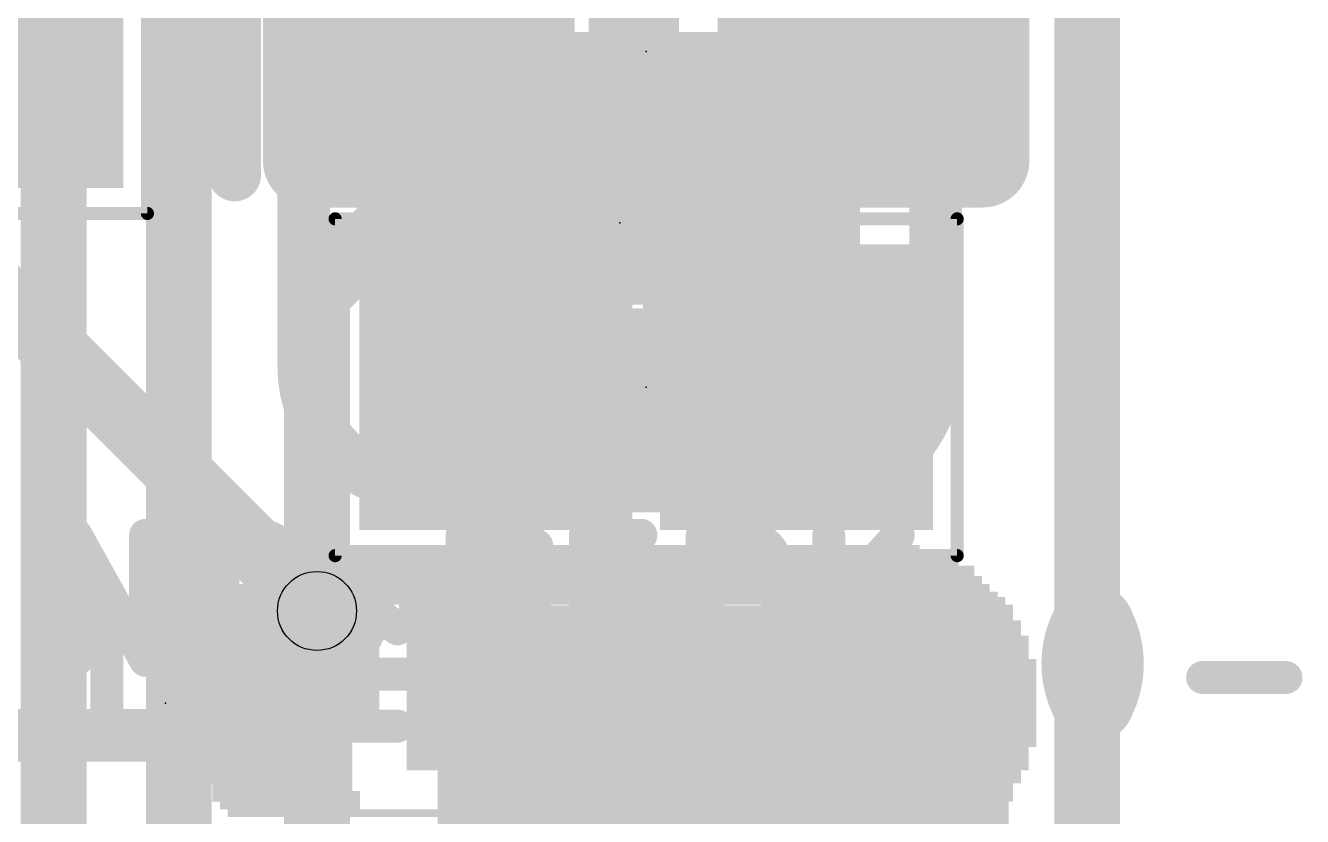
# Model space of a CAD drawing. Extents: x -28.7 to 57.9, y -15.3 to 34.1.
# Drawn here: x 23.844 to 28.771, y 15.386 to 18.44 of the extents above; entities that cross this region are included whole.
import ezdxf

# ---------------------------------------------------------------- set-up
doc = ezdxf.new("R2010")
doc.units = 0
for name, color, linetype in [('1', 12, 'CONTINUOUS'), ('16', 53, 'CONTINUOUS'), ('18', 110, 'CONTINUOUS'), ('20', 53, 'CONTINUOUS'), ('21', 41, 'CONTINUOUS'), ('22', 40, 'CONTINUOUS'), ('23', 53, 'CONTINUOUS'), ('24', 53, 'CONTINUOUS'), ('25', 253, 'CONTINUOUS'), ('26', 253, 'CONTINUOUS'), ('27', 253, 'CONTINUOUS'), ('28', 253, 'CONTINUOUS'), ('29', 253, 'CONTINUOUS'), ('30', 253, 'CONTINUOUS'), ('32', 253, 'CONTINUOUS'), ('36', 253, 'CONTINUOUS'), ('40', 132, 'CONTINUOUS'), ('44', 253, 'CONTINUOUS'), ('52', 253, 'CONTINUOUS')]:
    doc.layers.add(name, color=color, linetype=linetype)

# ---------------------------------------------------------------- blocks, each defined once
blk = doc.blocks.new('RECT160000X160000R30')
at = {"const_width": 0.15}
blk.add_lwpolyline([(0.425, -0.35), (0.425, 0.35, 0.4142), (0.35, 0.425), (-0.35, 0.425, 0.4142), (-0.425, 0.35), (-0.425, -0.35, 0.4142), (-0.35, -0.425), (0.35, -0.425, 0.4142)], format="xyb", close=True, dxfattribs=at)
blk.add_solid([(-0.3754, -0.3754), (0.3754, -0.3754), (-0.3754, 0.3754), (0.3754, 0.3754)])
blk = doc.blocks.new('RECT192512X192512R30')
at = {"const_width": 0.1805}
blk.add_lwpolyline([(0.5114, -0.4211), (0.5114, 0.4211, 0.4142), (0.4211, 0.5114), (-0.4211, 0.5114, 0.4142), (-0.5114, 0.4211), (-0.5114, -0.4211, 0.4142), (-0.4211, -0.5114), (0.4211, -0.5114, 0.4142)], format="xyb", close=True, dxfattribs=at)
blk.add_solid([(-0.4465, -0.4465), (0.4465, -0.4465), (-0.4465, 0.4465), (0.4465, 0.4465)])
blk = doc.blocks.new('RECT')
blk.add_solid([(-0.5, -0.5), (0.5, -0.5), (-0.5, 0.5), (0.5, 0.5)])
blk = doc.blocks.new('ROUNDV')
at = {"const_width": 0.5}
blk.add_lwpolyline([(0, -0.25, 1), (0, 0.25, 1), (0, -0.25)], format="xyb", dxfattribs=at)

msp = doc.modelspace()

# ---------------------------------------------------------------- linework, layer by layer
at = {"layer": '1', "const_width": 0.254}
for points in [[(27.94, 25.4), (27.94, 0)], [(26.6446, 18.8214), (26.6446, 17.6784)], [(24.4348, 11.811), (24.4348, 18.6182)], [(23.9522, 12.5222), (23.9522, 18.5913)], [(25.2476, 17.6784), (24.9682, 17.399)], [(25.2476, 17.6784), (25.6286, 17.6784)], [(26.6446, 17.6784), (25.6286, 17.6784)], [(26.6446, 17.6784), (25.6286, 17.6784)], [(24.9682, 16.1798), (24.9682, 17.399)], [(24.9682, 13.208), (24.9682, 16.1798)]]:
    msp.add_lwpolyline(points, dxfattribs=at)
at = {"layer": '1', "const_width": 0.127}
for points in [[(25.2476, 17.7419, 1), (25.2476, 17.6149)], [(25.2925, 17.6335, 1), (25.2027, 17.7233)], [(25.6286, 17.7419, 1), (25.6286, 17.6149)], [(25.6286, 17.7419, 1), (25.6286, 17.6149)], [(25.6286, 17.6149, 1), (25.6286, 17.7419)], [(26.6446, 17.6149, 1), (26.6446, 17.7419)], [(26.6446, 17.6149, 1), (26.6446, 17.7419)], [(26.5811, 17.6784, 1), (26.7081, 17.6784)], [(25.0317, 17.399, 1), (24.9047, 17.399)], [(24.9233, 17.4439, 1), (25.0131, 17.3541)], [(25.0317, 16.1798, 1), (24.9047, 16.1798)], [(24.9047, 16.1798, 1), (25.0317, 16.1798)]]:
    msp.add_lwpolyline(points, format="xyb", dxfattribs=at)
at = {"layer": '16', "const_width": 0.254}
for points in [[(27.94, 25.4), (27.94, 0)], [(26.2382, 17.6617), (26.2382, 19.2278)], [(26.8182, 18.0418), (27.1152, 18.3388)], [(26.8182, 17.0434), (26.8182, 18.0418)], [(26.1646, 17.5881), (26.2382, 17.6617)], [(26.1646, 17.5498), (26.1646, 17.5881)], [(25.6582, 17.0434), (26.1646, 17.5498)], [(23.694, 17.454), (24.9682, 16.1798)]]:
    msp.add_lwpolyline(points, dxfattribs=at)
at = {"layer": '16', "const_width": 0.127}
for points in [[(27.1601, 18.2939, 1), (27.0703, 18.3837)], [(26.8817, 18.0418, 1), (26.7547, 18.0418)], [(26.7733, 18.0867, 1), (26.8631, 17.9969)], [(26.2831, 17.6168, 1), (26.1933, 17.7066)], [(26.2281, 17.5881, 1), (26.1011, 17.5881)], [(26.1197, 17.633, 1), (26.2095, 17.5432)], [(26.1747, 17.6617, 1), (26.3017, 17.6617)], [(26.2095, 17.5049, 1), (26.1197, 17.5947)], [(26.1011, 17.5498, 1), (26.2281, 17.5498)], [(25.6133, 17.0883, 1), (25.7031, 16.9985)], [(26.7547, 17.0434, 1), (26.8817, 17.0434)], [(24.9233, 16.1349, 1), (25.0131, 16.2247)]]:
    msp.add_lwpolyline(points, format="xyb", dxfattribs=at)
at = {"layer": '20', "const_width": 0.2032}
msp.add_lwpolyline([(27.94, 0), (27.94, 25.4)], dxfattribs=at)
at = {"layer": '21'}
for points, const_width in [([(25.3746, 18.6944, 0.4142), (24.9174, 18.2372)], 0.2032), ([(27.3558, 18.2372, 0.4142), (26.8986, 18.6944)], 0.2032), ([(24.9682, 18.2372, 1), (24.8666, 18.2372)], 0.1016), ([(27.4066, 18.2372, 1), (27.305, 18.2372)], 0.1016), ([(24.8666, 18.2372, 1), (24.9682, 18.2372)], 0.1016), ([(27.305, 18.2372, 1), (27.4066, 18.2372)], 0.1016), ([(24.9174, 17.1196, 0.4142), (25.3746, 16.6624)], 0.2032), ([(24.9682, 17.1196, 1), (24.8666, 17.1196)], 0.1016), ([(26.8986, 16.6624, 0.4142), (27.3558, 17.1196)], 0.2032), ([(27.4066, 17.1196, 1), (27.305, 17.1196)], 0.1016), ([(24.8666, 17.1196, 1), (24.9682, 17.1196)], 0.1016), ([(27.305, 17.1196, 1), (27.4066, 17.1196)], 0.1016), ([(25.3746, 16.7132, 1), (25.3746, 16.6116)], 0.1016), ([(25.3746, 16.6116, 1), (25.3746, 16.7132)], 0.1016), ([(26.8986, 16.7132, 1), (26.8986, 16.6116)], 0.1016), ([(26.8986, 16.6116, 1), (26.8986, 16.7132)], 0.1016)]:
    msp.add_lwpolyline(points, format="xyb", dxfattribs=dict(at, const_width=const_width))
at = {"layer": '21', "const_width": 0.2032}
for points in [[(24.9174, 18.2372), (24.9174, 17.1196)], [(27.3558, 18.2372), (27.3558, 17.1196)], [(26.8986, 16.6624), (25.3746, 16.6624)]]:
    msp.add_lwpolyline(points, dxfattribs=at)
at = {"layer": '22', "const_width": 0.2032}
for points in [[(24.6507, 18.815), (24.6507, 17.8626)], [(24.86, 15.7), (23.21, 15.7)]]:
    msp.add_lwpolyline(points, dxfattribs=at)
at = {"layer": '22', "const_width": 0.1016}
for points in [[(24.5999, 17.8626, 1), (24.7015, 17.8626)], [(24.86, 15.6492, 1), (24.86, 15.7508)]]:
    msp.add_lwpolyline(points, format="xyb", dxfattribs=at)
at = {"layer": '23'}
for p in [(26.1366, 17.6784), (24.384, 15.8242)]:
    msp.add_point(p, dxfattribs=at)
at = {"layer": '24'}
for p in [(26.2382, 18.3388), (26.2382, 17.0434)]:
    msp.add_point(p, dxfattribs=at)
at = {"layer": '25', "const_width": 0.127}
for points in [[(25.528, 16.4719), (25.528, 15.9893)], [(26.0035, 15.9893), (26.0035, 16.4719)], [(26.0035, 16.4719), (26.218, 16.4719)], [(26.4771, 15.9893), (26.4771, 16.4719)], [(26.4771, 16.4719), (26.6111, 16.4719)], [(26.7452, 16.3378), (26.7452, 16.1234)], [(26.0035, 16.2574), (26.1644, 16.2574)], [(25.528, 15.9893), (25.7425, 15.9893)], [(26.218, 15.9893), (26.0035, 15.9893)], [(26.6111, 15.9893), (26.4771, 15.9893)]]:
    msp.add_lwpolyline(points, dxfattribs=at)
at = {"layer": '25'}
for points, const_width in [([(25.5598, 16.4719, 1), (25.4963, 16.4719)], 0.0635), ([(26.0035, 16.5037, 1), (26.0035, 16.4402)], 0.0635), ([(26.0353, 16.4719, 1), (25.9718, 16.4719)], 0.0635), ([(26.218, 16.4402, 1), (26.218, 16.5037)], 0.0635), ([(26.5088, 16.4719, 1), (26.4453, 16.4719)], 0.0635), ([(26.4771, 16.5037, 1), (26.4771, 16.4402)], 0.0635), ([(26.7452, 16.3378, 0.4142), (26.6111, 16.4719)], 0.127), ([(26.6111, 16.5037, 1), (26.6111, 16.4402)], 0.0635), ([(26.6111, 16.4402, 1), (26.6111, 16.5037)], 0.0635), ([(26.7769, 16.3378, 1), (26.7134, 16.3378)], 0.0635), ([(26.7134, 16.3378, 1), (26.7769, 16.3378)], 0.0635), ([(26.0035, 16.2892, 1), (26.0035, 16.2257)], 0.0635), ([(26.1644, 16.2257, 1), (26.1644, 16.2892)], 0.0635), ([(26.6111, 15.9893, 0.4142), (26.7452, 16.1234)], 0.127), ([(26.7769, 16.1234, 1), (26.7134, 16.1234)], 0.0635), ([(26.7134, 16.1234, 1), (26.7769, 16.1234)], 0.0635), ([(25.528, 16.021, 1), (25.528, 15.9575)], 0.0635), ([(25.4963, 15.9893, 1), (25.5598, 15.9893)], 0.0635), ([(25.7425, 15.9575, 1), (25.7425, 16.021)], 0.0635), ([(26.0035, 16.021, 1), (26.0035, 15.9575)], 0.0635), ([(25.9718, 15.9893, 1), (26.0353, 15.9893)], 0.0635), ([(26.218, 15.9575, 1), (26.218, 16.021)], 0.0635), ([(26.4453, 15.9893, 1), (26.5088, 15.9893)], 0.0635), ([(26.4771, 16.021, 1), (26.4771, 15.9575)], 0.0635), ([(26.6111, 16.021, 1), (26.6111, 15.9576)], 0.0635), ([(26.6111, 15.9575, 1), (26.6111, 16.021)], 0.0635)]:
    msp.add_lwpolyline(points, format="xyb", dxfattribs=dict(at, const_width=const_width))
at = {"layer": '26'}
for points, const_width in [([(25.9403, 18.3515, 1), (25.9403, 18.137)], 0.127), ([(25.9403, 18.3833, 1), (25.9403, 18.3198)], 0.0635), ([(25.9403, 18.3198, 1), (25.9403, 18.3833)], 0.0635), ([(26.1011, 18.3198, 1), (26.1011, 18.3833)], 0.0635), ([(26.5093, 18.3515, 1), (26.5093, 18.0834)], 0.127), ([(26.5093, 18.3833, 1), (26.5093, 18.3198)], 0.0635), ([(26.5093, 18.3198, 1), (26.5093, 18.3833)], 0.0635), ([(26.6751, 18.3515, 1), (26.6116, 18.3515)], 0.0635), ([(26.6434, 18.3198, 1), (26.6434, 18.3833)], 0.0635), ([(25.9671, 18.137, 1), (25.9671, 17.8689)], 0.127), ([(25.9403, 18.1688, 1), (25.9403, 18.1053)], 0.0635), ([(25.9403, 18.1053, 1), (25.9403, 18.1688)], 0.0635), ([(25.9671, 18.1053, 1), (25.9671, 18.1688)], 0.0635), ([(26.0475, 18.1053, 1), (26.0475, 18.1688)], 0.0635), ([(26.5109, 18.0692, 1), (26.4541, 18.0976)], 0.0635), ([(26.5093, 18.1151, 1), (26.5093, 18.0516)], 0.0635), ([(26.5093, 18.0516, 1), (26.5093, 18.1151)], 0.0635), ([(26.6434, 18.0516, 1), (26.6434, 18.1151)], 0.0635), ([(25.9671, 17.9006, 1), (25.9671, 17.8372)], 0.0635), ([(25.9671, 17.8372, 1), (25.9671, 17.9006)], 0.0635), ([(26.1011, 17.8372, 1), (26.1011, 17.9006)], 0.0635), ([(26.3469, 17.8831, 1), (26.4037, 17.8547)], 0.0635), ([(26.6116, 17.8689, 1), (26.6751, 17.8689)], 0.0635)]:
    msp.add_lwpolyline(points, format="xyb", dxfattribs=dict(at, const_width=const_width))
at = {"layer": '26', "const_width": 0.127}
for points in [[(26.1011, 18.3515), (25.9403, 18.3515)], [(26.6434, 18.3515), (26.5093, 18.3515)], [(26.6434, 17.8689), (26.6434, 18.3515)], [(25.9403, 18.137), (26.0475, 18.137)], [(26.3753, 17.8689), (26.4825, 18.0834)], [(26.5093, 18.0834), (26.6434, 18.0834)], [(26.1011, 17.8689), (25.9671, 17.8689)]]:
    msp.add_lwpolyline(points, dxfattribs=at)
at = {"layer": '27', "const_width": 0.127}
for points in [[(24.0386, 15.9893), (24.0386, 16.4719)], [(24.0386, 16.4719), (24.3068, 15.9893)], [(24.3068, 15.9893), (24.3068, 16.4719)], [(26.0759, 16.4719), (26.1831, 16.4719)], [(26.1295, 16.4719), (26.1295, 15.9893)], [(26.4546, 16.4719), (26.4546, 15.9893)], [(26.9428, 15.9893), (26.9428, 16.4719)], [(27.2109, 16.4719), (26.9428, 16.177)], [(24.6056, 16.1234), (24.6056, 16.3378)], [(24.8737, 16.3378), (24.8737, 16.1234)], [(25.7893, 16.1904), (25.6419, 16.2708)], [(27.2109, 15.9893), (27.05, 16.2842)], [(26.0759, 15.9893), (26.1831, 15.9893)], [(26.4546, 15.9893), (26.6691, 15.9893)], [(25.1262, 15.9357), (25.3406, 15.9357)]]:
    msp.add_lwpolyline(points, dxfattribs=at)
at = {"layer": '27'}
for points, const_width in [([(24.0704, 16.4719, 1), (24.0069, 16.4719)], 0.0635), ([(24.0664, 16.4873, 1), (24.0109, 16.4565)], 0.0635), ([(24.3385, 16.4719, 1), (24.275, 16.4719)], 0.0635), ([(24.8737, 16.3378, 1), (24.6056, 16.3378)], 0.127), ([(25.6955, 16.4719, 0.4142), (25.5882, 16.3647)], 0.127), ([(25.8161, 16.4317, 0.1623), (25.6955, 16.4719)], 0.127), ([(25.6955, 16.5036, 1), (25.6955, 16.4402)], 0.0635), ([(25.6955, 16.4401, 1), (25.6955, 16.5036)], 0.0635), ([(26.0759, 16.5037, 1), (26.0759, 16.4402)], 0.0635), ([(26.1612, 16.4719, 1), (26.0978, 16.4719)], 0.0635), ([(26.1831, 16.4402, 1), (26.1831, 16.5037)], 0.0635), ([(26.4863, 16.4719, 1), (26.4228, 16.4719)], 0.0635), ([(26.9745, 16.4719, 1), (26.911, 16.4719)], 0.0635), ([(27.2344, 16.4505, 1), (27.1874, 16.4933)], 0.0635), ([(25.7971, 16.4063, 1), (25.8352, 16.4571)], 0.0635), ([(25.5882, 16.3647, 0.2656), (25.6419, 16.2708)], 0.127), ([(25.62, 16.3647, 1), (25.5565, 16.3647)], 0.0635), ([(24.6373, 16.3378, 1), (24.5738, 16.3378)], 0.0635), ([(24.5738, 16.3378, 1), (24.6373, 16.3378)], 0.0635), ([(24.9054, 16.3378, 1), (24.8419, 16.3378)], 0.0635), ([(24.8419, 16.3378, 1), (24.9054, 16.3378)], 0.0635), ([(25.5565, 16.3647, 1), (25.62, 16.3647)], 0.0635), ([(25.6571, 16.2987, 1), (25.6266, 16.2429)], 0.0635), ([(25.6257, 16.2435, 1), (25.658, 16.2982)], 0.0635), ([(27.0779, 16.2994, 1), (27.0221, 16.269)], 0.0635), ([(25.8429, 16.0965, 0.2656), (25.7893, 16.1904)], 0.127), ([(25.8054, 16.2177, 1), (25.7732, 16.163)], 0.0635), ([(25.7741, 16.1625, 1), (25.8045, 16.2183)], 0.0635), ([(26.9193, 16.1983, 1), (26.9663, 16.1556)], 0.0635), ([(24.6373, 16.1234, 1), (24.5738, 16.1234)], 0.0635), ([(24.6056, 16.1234, 1), (24.8737, 16.1234)], 0.127), ([(24.9054, 16.1234, 1), (24.8419, 16.1234)], 0.0635), ([(24.5738, 16.1234, 1), (24.6373, 16.1234)], 0.0635), ([(24.8419, 16.1234, 1), (24.9054, 16.1234)], 0.0635), ([(25.5748, 16.0563, 0.2), (25.7357, 15.9893)], 0.127), ([(25.5974, 16.0787, 1), (25.5523, 16.034)], 0.0635), ([(25.7357, 15.9893, 0.4142), (25.8429, 16.0965)], 0.127), ([(25.8747, 16.0965, 1), (25.8112, 16.0965)], 0.0635), ([(25.8112, 16.0965, 1), (25.8747, 16.0965)], 0.0635), ([(24.0069, 15.9893, 1), (24.0704, 15.9893)], 0.0635), ([(24.275, 15.9893, 1), (24.3385, 15.9893)], 0.0635), ([(24.279, 15.9739, 1), (24.3345, 16.0047)], 0.0635), ([(25.7357, 16.021, 1), (25.7357, 15.9575)], 0.0635), ([(25.7357, 15.9576, 1), (25.7357, 16.021)], 0.0635), ([(26.0759, 16.021, 1), (26.0759, 15.9575)], 0.0635), ([(26.0978, 15.9893, 1), (26.1612, 15.9893)], 0.0635), ([(26.1831, 15.9575, 1), (26.1831, 16.021)], 0.0635), ([(26.4228, 15.9893, 1), (26.4863, 15.9893)], 0.0635), ([(26.4546, 16.021, 1), (26.4546, 15.9575)], 0.0635), ([(26.6691, 15.9575, 1), (26.6691, 16.021)], 0.0635), ([(26.911, 15.9893, 1), (26.9745, 15.9893)], 0.0635), ([(27.183, 15.9741, 1), (27.2388, 16.0045)], 0.0635), ([(25.1262, 15.9674, 1), (25.1262, 15.9039)], 0.0635), ([(25.3406, 15.9039, 1), (25.3406, 15.9674)], 0.0635)]:
    msp.add_lwpolyline(points, format="xyb", dxfattribs=dict(at, const_width=const_width))
at = {"layer": '28'}
for points, const_width in [([(25.7202, 17.6403, 0.4142), (25.5861, 17.5062)], 0.127), ([(25.7202, 17.672, 1), (25.7202, 17.6086)], 0.0635), ([(25.7202, 17.6086, 1), (25.7202, 17.672)], 0.0635), ([(25.886, 17.6403, 1), (25.8225, 17.6403)], 0.0635), ([(25.8542, 17.6086, 1), (25.8542, 17.672)], 0.0635), ([(26.1133, 17.672, 1), (26.1133, 17.6086)], 0.0635), ([(26.3595, 17.6403, 1), (26.296, 17.6403)], 0.0635), ([(26.3278, 17.6086, 1), (26.3278, 17.672)], 0.0635), ([(26.7562, 17.6403, 1), (26.7562, 17.3722)], 0.127), ([(26.7562, 17.672, 1), (26.7562, 17.6086)], 0.0635), ([(26.7562, 17.6086, 1), (26.7562, 17.672)], 0.0635), ([(26.922, 17.6403, 1), (26.8585, 17.6403)], 0.0635), ([(26.8903, 17.6086, 1), (26.8903, 17.672)], 0.0635), ([(25.6179, 17.5062, 1), (25.5544, 17.5062)], 0.0635), ([(25.5544, 17.5062, 1), (25.6179, 17.5062)], 0.0635), ([(26.1669, 17.4576, 1), (26.1669, 17.3941)], 0.0635), ([(26.3278, 17.3941, 1), (26.3278, 17.4576)], 0.0635), ([(26.7578, 17.358, 1), (26.701, 17.3864)], 0.0635), ([(26.7562, 17.4039, 1), (26.7562, 17.3404)], 0.0635), ([(26.7562, 17.3404, 1), (26.7562, 17.4039)], 0.0635), ([(26.8903, 17.3404, 1), (26.8903, 17.4039)], 0.0635), ([(25.5861, 17.2918, 0.4142), (25.7202, 17.1577)], 0.127), ([(25.6179, 17.2918, 1), (25.5544, 17.2918)], 0.0635), ([(25.5544, 17.2918, 1), (25.6179, 17.2918)], 0.0635), ([(25.7202, 17.1895, 1), (25.7202, 17.126)], 0.0635), ([(25.7202, 17.1259, 1), (25.7202, 17.1894)], 0.0635), ([(25.8542, 17.126, 1), (25.8542, 17.1895)], 0.0635), ([(26.1133, 17.1895, 1), (26.1133, 17.126)], 0.0635), ([(26.3278, 17.126, 1), (26.3278, 17.1895)], 0.0635), ([(26.5938, 17.1719, 1), (26.6506, 17.1435)], 0.0635), ([(25.8225, 17.1577, 1), (25.886, 17.1577)], 0.0635), ([(26.296, 17.1577, 1), (26.3595, 17.1577)], 0.0635), ([(26.8585, 17.1577, 1), (26.922, 17.1577)], 0.0635), ([(24.5734, 16.2824, 1), (24.5137, 16.2607)], 0.0635), ([(24.1769, 16.2427, 1), (24.1372, 16.1931)], 0.0635), ([(24.1888, 16.2179, 1), (24.1253, 16.2179)], 0.0635), ([(25.1644, 16.2427, 1), (25.1247, 16.1931)], 0.0635), ([(25.1763, 16.2179, 1), (25.1128, 16.2179)], 0.0635), ([(26.3016, 16.2179, 0.4142), (26.1809, 16.0972)], 0.127), ([(26.449, 16.1107, 0.3252), (26.3016, 16.2179)], 0.127), ([(26.3016, 16.2496, 1), (26.3016, 16.1862)], 0.0635), ([(26.3016, 16.1862, 1), (26.3016, 16.2496)], 0.0635), ([(26.8636, 16.2179, 0.3205), (26.7698, 16.1509)], 0.127), ([(26.9575, 16.1509, 0.3205), (26.8636, 16.2179)], 0.127), ([(26.8636, 16.2496, 1), (26.8636, 16.1862)], 0.0635), ([(26.8636, 16.1862, 1), (26.8636, 16.2496)], 0.0635), ([(27.4696, 16.2266, 1), (27.4085, 16.2092)], 0.0635), ([(27.9609, 16.2179, 0.3205), (27.8671, 16.1509)], 0.127), ([(28.0547, 16.1509, 0.3205), (27.9609, 16.2179)], 0.127), ([(27.9609, 16.2496, 1), (27.9609, 16.1862)], 0.0635), ([(27.9609, 16.1862, 1), (27.9609, 16.2496)], 0.0635), ([(26.7698, 16.1509, 0.1139), (26.7296, 15.9766)], 0.127), ([(26.7983, 16.137, 1), (26.7412, 16.1648)], 0.0635), ([(26.986, 16.1648, 1), (26.9289, 16.137)], 0.0635), ([(26.9977, 15.9766, 0.1139), (26.9575, 16.1509)], 0.127), ([(27.8671, 16.1509, 0.1139), (27.8268, 15.9766)], 0.127), ([(27.8956, 16.137, 1), (27.8385, 16.1648)], 0.0635), ([(28.0949, 15.9766, 0.1139), (28.0547, 16.1509)], 0.127), ([(28.0833, 16.1648, 1), (28.0262, 16.137)], 0.0635), ([(24.2712, 16.0859, 1), (24.3109, 16.1354)], 0.0635), ([(25.2588, 16.0859, 1), (25.2985, 16.1354)], 0.0635), ([(26.1809, 16.0972, 0.2053), (26.2212, 16.0034)], 0.127), ([(26.2127, 16.0972, 1), (26.1492, 16.0972)], 0.0635), ([(26.7812, 16.1305, 1), (26.7316, 16.0908)], 0.0635), ([(26.7397, 16.1612, 1), (26.7998, 16.1406)], 0.0635), ([(26.9274, 16.1406, 1), (26.9875, 16.1612)], 0.0635), ([(27.8784, 16.1305, 1), (27.8289, 16.0908)], 0.0635), ([(27.837, 16.1612, 1), (27.8971, 16.1406)], 0.0635), ([(28.0247, 16.1406, 1), (28.0848, 16.1612)], 0.0635), ([(26.1492, 16.0972, 1), (26.2127, 16.0972)], 0.0635), ([(26.4188, 16.1009, 1), (26.4792, 16.1204)], 0.0635), ([(26.2453, 16.024, 1), (26.197, 15.9828)], 0.0635), ([(26.1993, 15.9804, 1), (26.243, 16.0264)], 0.0635), ([(26.7296, 15.9766, 0.1139), (26.7698, 15.8023)], 0.127), ([(26.7613, 15.9766, 1), (26.6978, 15.9766)], 0.0635), ([(26.9575, 15.8023, 0.1139), (26.9977, 15.9766)], 0.127), ([(27.0294, 15.9766, 1), (26.9659, 15.9766)], 0.0635), ([(27.3904, 15.9498, 1), (27.3269, 15.9498)], 0.0635), ([(27.8268, 15.9766, 0.1139), (27.8671, 15.8023)], 0.127), ([(27.8586, 15.9766, 1), (27.7951, 15.9766)], 0.0635), ([(28.0547, 15.8023, 0.1139), (28.0949, 15.9766)], 0.127), ([(28.1267, 15.9766, 1), (28.0632, 15.9766)], 0.0635), ([(25.5689, 15.9547, 1), (25.5689, 15.8912)], 0.0635), ([(25.8906, 15.8912, 1), (25.8906, 15.9547)], 0.0635), ([(26.6978, 15.9766, 1), (26.7613, 15.9766)], 0.0635), ([(26.9659, 15.9766, 1), (27.0294, 15.9766)], 0.0635), ([(27.7951, 15.9766, 1), (27.8586, 15.9766)], 0.0635), ([(28.0632, 15.9766, 1), (28.1267, 15.9766)], 0.0635), ([(28.3852, 15.9547, 1), (28.3852, 15.8912)], 0.0635), ([(28.707, 15.8912, 1), (28.707, 15.9547)], 0.0635), ([(26.7698, 15.8023, 0.3204), (26.8636, 15.7353)], 0.127), ([(26.7998, 15.8126, 1), (26.7398, 15.792)], 0.0635), ([(26.8636, 15.7353, 0.3205), (26.9575, 15.8023)], 0.127), ([(26.9875, 15.792, 1), (26.9274, 15.8126)], 0.0635), ([(26.9461, 15.8227, 1), (26.9957, 15.8624)], 0.0635), ([(27.2782, 15.8743, 1), (27.2782, 15.8108)], 0.0635), ([(27.5158, 15.8338, 1), (27.5768, 15.8513)], 0.0635), ([(27.5463, 15.8108, 1), (27.5463, 15.8743)], 0.0635), ([(27.8971, 15.8126, 1), (27.837, 15.792)], 0.0635), ([(27.8671, 15.8023, 0.3204), (27.9609, 15.7353)], 0.127), ([(27.9609, 15.7353, 0.3205), (28.0547, 15.8023)], 0.127), ([(28.0848, 15.792, 1), (28.0247, 15.8126)], 0.0635), ([(28.0433, 15.8227, 1), (28.0929, 15.8624)], 0.0635), ([(26.7412, 15.7884, 1), (26.7983, 15.8162)], 0.0635), ([(26.9289, 15.8162, 1), (26.986, 15.7884)], 0.0635), ([(27.8385, 15.7884, 1), (27.8956, 15.8162)], 0.0635), ([(28.0262, 15.8162, 1), (28.0833, 15.7884)], 0.0635), ([(24.023, 15.7671, 1), (24.023, 15.7035)], 0.0635), ([(24.1253, 15.7353, 1), (24.1888, 15.7353)], 0.0635), ([(24.2911, 15.7035, 1), (24.2911, 15.7671)], 0.0635), ([(25.0105, 15.7671, 1), (25.0105, 15.7035)], 0.0635), ([(25.1128, 15.7353, 1), (25.1763, 15.7353)], 0.0635), ([(25.2786, 15.7035, 1), (25.2786, 15.7671)], 0.0635), ([(26.1809, 15.7671, 1), (26.1809, 15.7035)], 0.0635), ([(26.4249, 15.7147, 1), (26.4732, 15.7559)], 0.0635), ([(26.449, 15.7035, 1), (26.449, 15.7671)], 0.0635), ([(26.8636, 15.767, 1), (26.8636, 15.7036)], 0.0635), ([(26.8636, 15.7036, 1), (26.8636, 15.767)], 0.0635), ([(27.3269, 15.7353, 1), (27.3904, 15.7353)], 0.0635), ([(27.9609, 15.767, 1), (27.9609, 15.7036)], 0.0635), ([(27.9609, 15.7036, 1), (27.9609, 15.767)], 0.0635), ([(24.7282, 15.6708, 1), (24.7879, 15.6925)], 0.0635)]:
    msp.add_lwpolyline(points, format="xyb", dxfattribs=dict(at, const_width=const_width))
at = {"layer": '28', "const_width": 0.127}
for points in [[(25.8542, 17.6403), (25.7202, 17.6403)], [(25.8542, 17.1577), (25.8542, 17.6403)], [(26.3278, 17.6403), (26.1133, 17.6403)], [(26.3278, 17.1577), (26.3278, 17.6403)], [(26.8903, 17.6403), (26.7562, 17.6403)], [(26.8903, 17.1577), (26.8903, 17.6403)], [(25.5861, 17.5062), (25.5861, 17.2918)], [(26.3278, 17.4258), (26.1669, 17.4258)], [(26.6222, 17.1577), (26.7294, 17.3722)], [(26.7562, 17.3722), (26.8903, 17.3722)], [(25.7202, 17.1577), (25.8542, 17.1577)], [(26.1133, 17.1577), (26.3278, 17.1577)], [(24.758, 15.6817), (24.5436, 16.2715)], [(24.2911, 16.1107), (24.157, 16.2179)], [(24.157, 16.2179), (24.157, 15.7353)], [(25.2786, 16.1107), (25.1446, 16.2179)], [(25.1446, 16.2179), (25.1446, 15.7353)], [(27.4391, 16.2179), (27.5463, 15.8425)], [(26.9709, 15.8425), (26.7564, 16.1107)], [(28.0681, 15.8425), (27.8536, 16.1107)], [(26.2212, 16.0034), (26.449, 15.7353)], [(27.3586, 15.9498), (27.3586, 15.7353)], [(25.8906, 15.923), (25.5689, 15.923)], [(28.707, 15.923), (28.3852, 15.923)], [(27.5463, 15.8425), (27.2782, 15.8425)], [(24.2911, 15.7353), (24.023, 15.7353)], [(25.2786, 15.7353), (25.0105, 15.7353)], [(26.449, 15.7353), (26.1809, 15.7353)]]:
    msp.add_lwpolyline(points, dxfattribs=at)
at = {"layer": '29', "const_width": 0.127}
for points in [[(25.9461, 17.5514), (25.9461, 17.8054)], [(25.9461, 17.8054), (26.3271, 17.8054)], [(25.9461, 17.78), (26.3271, 17.78)], [(26.3271, 17.8054), (26.3271, 17.5514)], [(25.9461, 17.653), (26.3271, 17.653)], [(26.3271, 17.5514), (25.9461, 17.5514)]]:
    msp.add_lwpolyline(points, dxfattribs=at)
at = {"layer": '29', "const_width": 0.0635}
for points in [[(25.9461, 17.8372, 1), (25.9461, 17.7737)], [(25.9779, 17.8054, 1), (25.9144, 17.8054)], [(25.9461, 17.8117, 1), (25.9461, 17.7483)], [(26.3589, 17.8054, 1), (26.2954, 17.8054)], [(26.3271, 17.7737, 1), (26.3271, 17.8372)], [(26.3271, 17.7483, 1), (26.3271, 17.8117)], [(25.9461, 17.6848, 1), (25.9461, 17.6213)], [(26.3271, 17.6213, 1), (26.3271, 17.6848)], [(25.9461, 17.5831, 1), (25.9461, 17.5197)], [(26.3271, 17.5197, 1), (26.3271, 17.5831)], [(25.9144, 17.5514, 1), (25.9779, 17.5514)], [(26.2954, 17.5514, 1), (26.3589, 17.5514)]]:
    msp.add_lwpolyline(points, format="xyb", dxfattribs=at)
at = {"layer": '40', "const_width": 0.0508}
for points in [[(24.314, 17.7142), (24.314, 19.0142)], [(21.914, 17.7142), (24.314, 17.7142)], [(27.4382, 17.6934), (25.0382, 17.6934)], [(25.0382, 17.6934), (25.0382, 16.3934)], [(27.4382, 16.3934), (27.4382, 17.6934)], [(25.0382, 16.3934), (27.4382, 16.3934)]]:
    msp.add_lwpolyline(points, dxfattribs=at)
at = {"layer": '40', "const_width": 0.0254}
for points in [[(24.314, 17.7015, 1), (24.314, 17.7269)], [(24.3013, 17.7142, 1), (24.3267, 17.7142)], [(25.0382, 17.7061, 1), (25.0382, 17.6807)], [(25.0509, 17.6934, 1), (25.0255, 17.6934)], [(27.4509, 17.6934, 1), (27.4255, 17.6934)], [(27.4382, 17.6807, 1), (27.4382, 17.7061)], [(25.0382, 16.4061, 1), (25.0382, 16.3807)], [(27.4382, 16.3807, 1), (27.4382, 16.4061)], [(25.0255, 16.3934, 1), (25.0509, 16.3934)], [(27.4255, 16.3934, 1), (27.4509, 16.3934)]]:
    msp.add_lwpolyline(points, format="xyb", dxfattribs=at)
at = {"layer": '44'}
msp.add_circle((24.9682, 16.1798), 0.1524, dxfattribs=at)
at = {"layer": '52'}
for points, const_width in [([(26.0795, 18.815), (26.0795, 18.3388)], 0.127), ([(26.0795, 18.3388), (26.397, 18.6563)], 0.127), ([(26.0795, 18.3388), (26.0795, 17.8626)], 0.127), ([(26.0795, 18.3388), (26.397, 18.0213)], 0.127), ([(26.5086, 17.272), (25.9678, 17.272)], 0.1524), ([(25.9678, 16.8148), (26.5086, 16.8148)], 0.1524)]:
    msp.add_lwpolyline(points, dxfattribs=dict(at, const_width=const_width))
for points, const_width in [([(26.1019, 18.3613, 1), (26.057, 18.3163)], 0.0635), ([(26.057, 18.3613, 1), (26.1019, 18.3163)], 0.0635), ([(26.1112, 18.3388, 1), (26.0477, 18.3388)], 0.0635), ([(26.0477, 18.3388, 1), (26.1112, 18.3388)], 0.0635), ([(26.3745, 17.9988, 1), (26.4194, 18.0438)], 0.0635), ([(26.0477, 17.8626, 1), (26.1112, 17.8626)], 0.0635), ([(25.9678, 17.3101, 1), (25.9678, 17.2339)], 0.0762), ([(26.5086, 17.2339, 1), (26.5086, 17.3101)], 0.0762), ([(25.9678, 16.8529, 1), (25.9678, 16.7767)], 0.0762), ([(26.5086, 16.7767, 1), (26.5086, 16.8529)], 0.0762)]:
    msp.add_lwpolyline(points, format="xyb", dxfattribs=dict(at, const_width=const_width))

# ---------------------------------------------------------------- block references
at = {"layer": '1', "xscale": 0.635, "yscale": 1.27, "rotation": 180}
for p in [(25.6286, 17.6784), (26.6446, 17.6784)]:
    msp.add_blockref('RECT', p, dxfattribs=at)
at = {"layer": '16', "rotation": 270}
for p in [(25.3612, 18.3388), (27.1152, 18.3388)]:
    msp.add_blockref('RECT160000X160000R30', p, dxfattribs=at)
at = {"layer": '16'}
for p, xscale, yscale, rotation in [((23.694, 18.3642), 0.85, 0.9, 180), ((25.6582, 17.0434), 0.85, 0.9, 180), ((26.8182, 17.0434), 0.85, 0.9, 180), ((26.535, 15.5), 1.2, 2, 270)]:
    msp.add_blockref('RECT', p, dxfattribs=dict(at, xscale=xscale, yscale=yscale, rotation=rotation))
at = {"layer": '18', "xscale": 0.5588, "yscale": 0.5588}
msp.add_blockref('ROUNDV', (24.9682, 16.1798), dxfattribs=at)
msp.add_blockref('ROUNDV', (24.9682, 16.1798), dxfattribs=at)
at = {"layer": '21'}
for p, xscale, yscale in [((26.109, 16.4192), 2.37, 0.03), ((26.109, 16.3642), 2.67, 0.02), ((26.109, 16.3892), 2.55, 0.03), ((26.109, 16.2992), 2.85, 0.03), ((26.109, 16.3342), 2.79, 0.04), ((26.109, 16.2692), 2.91, 0.03), ((26.109, 16.2192), 3.03, 0.03), ((26.109, 16.2442), 2.97, 0.02), ((24.849, 16.1842), 0.57, 0.04), ((24.834, 16.1492), 0.54, 0.03), ((25.524, 16.1842), 0.48, 0.04), ((25.524, 16.1492), 0.48, 0.03), ((26.409, 16.1842), 0.09, 0.04), ((26.409, 16.1492), 0.09, 0.03), ((27.264, 16.1842), 0.78, 0.04), ((27.294, 16.1492), 0.72, 0.03), ((24.819, 16.1292), 0.57, 0.03), ((24.819, 16.0992), 0.57, 0.03), ((25.539, 16.1292), 0.45, 0.03), ((25.539, 16.0992), 0.45, 0.03), ((26.409, 16.1292), 0.09, 0.03), ((26.409, 16.0992), 0.09, 0.03), ((27.324, 16.1292), 0.72, 0.03), ((27.354, 16.0992), 0.66, 0.03), ((24.804, 16.0642), 0.6, 0.04), ((25.539, 16.0642), 0.45, 0.04), ((26.409, 16.0642), 0.09, 0.04), ((27.369, 16.0642), 0.69, 0.04), ((24.804, 16.0292), 0.6, 0.03), ((24.804, 16.0092), 0.6, 0.03), ((25.539, 16.0292), 0.45, 0.03), ((25.539, 16.0092), 0.45, 0.03), ((26.199, 16.0092), 0.51, 0.03), ((26.394, 16.0292), 0.12, 0.03), ((26.724, 16.0092), 0.18, 0.03), ((27.384, 16.0292), 0.66, 0.03), ((27.399, 16.0092), 0.63, 0.03), ((24.789, 15.9792), 0.63, 0.03), ((24.789, 15.9442), 0.63, 0.04), ((25.539, 15.9792), 0.45, 0.03), ((25.539, 15.9442), 0.45, 0.04), ((26.199, 15.9792), 0.51, 0.03), ((26.199, 15.9442), 0.51, 0.04), ((26.754, 15.9792), 0.24, 0.03), ((26.769, 15.9442), 0.27, 0.04), ((27.414, 15.9792), 0.66, 0.03), ((27.429, 15.9442), 0.63, 0.04), ((24.789, 15.9092), 0.63, 0.03), ((25.539, 15.9092), 0.45, 0.03), ((26.199, 15.9092), 0.51, 0.03), ((26.769, 15.9092), 0.27, 0.03), ((27.429, 15.9092), 0.63, 0.03), ((24.789, 15.8792), 0.63, 0.03), ((24.789, 15.8592), 0.63, 0.03), ((25.539, 15.8792), 0.45, 0.03), ((25.539, 15.8592), 0.45, 0.03), ((26.349, 15.8792), 0.21, 0.03), ((26.349, 15.8592), 0.21, 0.03), ((26.784, 15.8792), 0.3, 0.03), ((26.784, 15.8592), 0.3, 0.03), ((27.429, 15.8792), 0.63, 0.03), ((27.429, 15.8592), 0.63, 0.03), ((24.789, 15.8242), 0.63, 0.04), ((25.539, 15.8242), 0.45, 0.04), ((26.349, 15.8242), 0.21, 0.04), ((26.784, 15.8242), 0.3, 0.04), ((27.429, 15.8242), 0.63, 0.04), ((24.789, 15.7892), 0.63, 0.03), ((24.789, 15.7692), 0.63, 0.03), ((25.539, 15.7892), 0.45, 0.03), ((25.539, 15.7692), 0.45, 0.03), ((26.349, 15.7892), 0.21, 0.03), ((26.349, 15.7692), 0.21, 0.03), ((26.784, 15.7892), 0.3, 0.03), ((26.784, 15.7692), 0.3, 0.03), ((27.429, 15.7892), 0.63, 0.03), ((27.429, 15.7692), 0.63, 0.03), ((24.789, 15.7392), 0.63, 0.03), ((24.789, 15.7042), 0.63, 0.04), ((25.539, 15.7392), 0.45, 0.03), ((25.539, 15.7042), 0.45, 0.04), ((26.199, 15.7042), 0.51, 0.04), ((26.334, 15.7392), 0.24, 0.03), ((26.784, 15.7392), 0.3, 0.03), ((26.769, 15.7042), 0.27, 0.04), ((27.429, 15.7392), 0.63, 0.03), ((27.429, 15.7042), 0.63, 0.04), ((24.789, 15.6692), 0.63, 0.03), ((25.539, 15.6692), 0.45, 0.03), ((26.199, 15.6692), 0.51, 0.03), ((26.754, 15.6692), 0.24, 0.03), ((27.414, 15.6692), 0.66, 0.03), ((24.804, 15.6392), 0.6, 0.03), ((24.804, 15.6192), 0.6, 0.03), ((25.539, 15.6392), 0.45, 0.03), ((25.539, 15.6192), 0.45, 0.03), ((26.199, 15.6392), 0.51, 0.03), ((26.199, 15.6192), 0.51, 0.03), ((26.739, 15.6392), 0.21, 0.03), ((26.709, 15.6192), 0.15, 0.03), ((27.384, 15.6192), 0.66, 0.03), ((27.399, 15.6392), 0.63, 0.03), ((24.804, 15.5842), 0.6, 0.04), ((25.539, 15.5842), 0.45, 0.04), ((26.409, 15.5842), 0.09, 0.04), ((27.384, 15.5842), 0.66, 0.04), ((24.819, 15.5492), 0.57, 0.03), ((24.819, 15.5292), 0.57, 0.03), ((25.719, 15.5492), 0.09, 0.03), ((25.719, 15.5292), 0.09, 0.03), ((26.409, 15.5492), 0.09, 0.03), ((26.409, 15.5292), 0.09, 0.03), ((27.339, 15.5292), 0.69, 0.03), ((27.354, 15.5492), 0.66, 0.03), ((24.834, 15.4992), 0.54, 0.03), ((24.849, 15.4642), 0.57, 0.04), ((25.719, 15.4992), 0.09, 0.03), ((25.719, 15.4642), 0.09, 0.04), ((26.409, 15.4992), 0.09, 0.03), ((26.409, 15.4642), 0.09, 0.04), ((27.279, 15.4642), 0.75, 0.04), ((27.309, 15.4992), 0.69, 0.03), ((24.864, 15.4292), 0.54, 0.03), ((25.704, 15.4292), 0.12, 0.03), ((26.394, 15.4292), 0.12, 0.03), ((27.234, 15.4292), 0.78, 0.03), ((26.109, 15.3992), 2.97, 0.03)]:
    msp.add_blockref('RECT', p, dxfattribs=dict(at, xscale=xscale, yscale=yscale))
at = {"layer": '29', "xscale": 0.8382, "yscale": 1.4732, "rotation": 180}
for p in [(25.6286, 17.6784), (26.6446, 17.6784)]:
    msp.add_blockref('RECT', p, dxfattribs=at)
at = {"layer": '30', "rotation": 270}
for p in [(25.3612, 18.3388), (27.1152, 18.3388)]:
    msp.add_blockref('RECT192512X192512R30', p, dxfattribs=at)
at = {"layer": '30'}
for p, xscale, yscale, rotation in [((23.694, 18.3642), 1.0532, 1.1032, 180), ((25.6582, 17.0434), 1.0532, 1.1032, 180), ((26.8182, 17.0434), 1.0532, 1.1032, 180), ((26.535, 15.5), 1.4032, 2.2032, 270)]:
    msp.add_blockref('RECT', p, dxfattribs=dict(at, xscale=xscale, yscale=yscale, rotation=rotation))
at = {"layer": '32', "rotation": 270}
for p in [(25.3612, 18.3388), (27.1152, 18.3388)]:
    msp.add_blockref('RECT160000X160000R30', p, dxfattribs=at)
at = {"layer": '32'}
for p, xscale, yscale, rotation in [((23.694, 18.3642), 0.85, 0.9, 180), ((25.6582, 17.0434), 0.85, 0.9, 180), ((26.8182, 17.0434), 0.85, 0.9, 180), ((26.535, 15.5), 1.2, 2, 270)]:
    msp.add_blockref('RECT', p, dxfattribs=dict(at, xscale=xscale, yscale=yscale, rotation=rotation))
at = {"layer": '36', "xscale": 0.3998, "yscale": 0.6, "rotation": 180}
msp.add_blockref('RECT', (26.2382, 17.0434), dxfattribs=at)
at = {"layer": '52', "xscale": 0.3, "yscale": 0.6096, "rotation": 180}
for p in [(25.8294, 17.0434), (26.6422, 17.0434)]:
    msp.add_blockref('RECT', p, dxfattribs=at)

doc.saveas('drawing.dxf')
